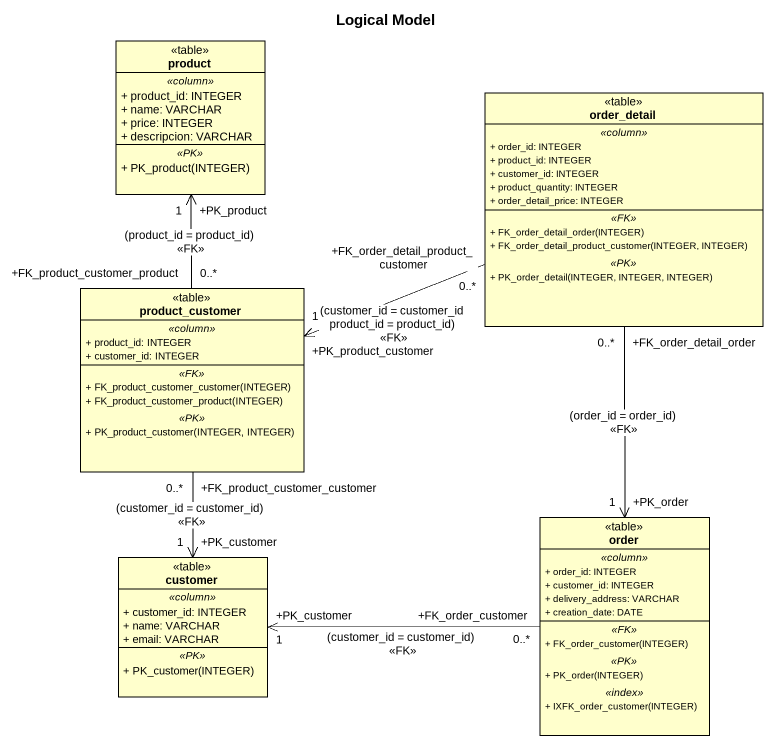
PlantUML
@startuml
title Logical Model
hide circle
hide empty members
skinparam classAttributeIconSize 0
class product <<table>> {
  .. <<column>> ..
  + product_id: INTEGER
  + name: VARCHAR
  + price: INTEGER
  + descripcion: VARCHAR
  .. <<PK>> ..
  + PK_product(INTEGER)
}
class order_detail <<table>> {
  .. <<column>> ..
  + order_id: INTEGER
  + product_id: INTEGER
  + customer_id: INTEGER
  + product_quantity: INTEGER
  + order_detail_price: INTEGER
  .. <<FK>> ..
  + FK_order_detail_order(INTEGER)
  + FK_order_detail_product_customer(INTEGER, INTEGER)
  .. <<PK>> ..
  + PK_order_detail(INTEGER, INTEGER, INTEGER)
}
class product_customer <<table>> {
  .. <<column>> ..
  + product_id: INTEGER
  + customer_id: INTEGER
  .. <<FK>> ..
  + FK_product_customer_customer(INTEGER)
  + FK_product_customer_product(INTEGER)
  .. <<PK>> ..
  + PK_product_customer(INTEGER, INTEGER)
}
class order <<table>> {
  .. <<column>> ..
  + order_id: INTEGER
  + customer_id: INTEGER
  + delivery_address: VARCHAR
  + creation_date: DATE
  .. <<FK>> ..
  + FK_order_customer(INTEGER)
  .. <<PK>> ..
  + PK_order(INTEGER)
  .. <<index>> ..
  + IXFK_order_customer(INTEGER)
}
class customer <<table>> {
  .. <<column>> ..
  + customer_id: INTEGER
  + name: VARCHAR
  + email: VARCHAR
  .. <<PK>> ..
  + PK_customer(INTEGER)
}
order_detail "+FK_order_detail_product_customer\n0..*" -left-> "+PK_product_customer\n1" product_customer : (customer_id = customer_id product_id = product_id)\n<<FK>>
order_detail "+FK_order_detail_order\n0..*" --> "+PK_order\n1" order : (order_id = order_id)\n<<FK>>
product_customer "+FK_product_customer_product\n0..*" -up-> "+PK_product\n1" product : (product_id = product_id)\n<<FK>>
product_customer "+FK_product_customer_customer\n0..*" --> "+PK_customer\n1" customer : (customer_id = customer_id)\n<<FK>>
order "+FK_order_customer\n0..*" -left-> "+PK_customer\n1" customer : (customer_id = customer_id)\n<<FK>>
@enduml
